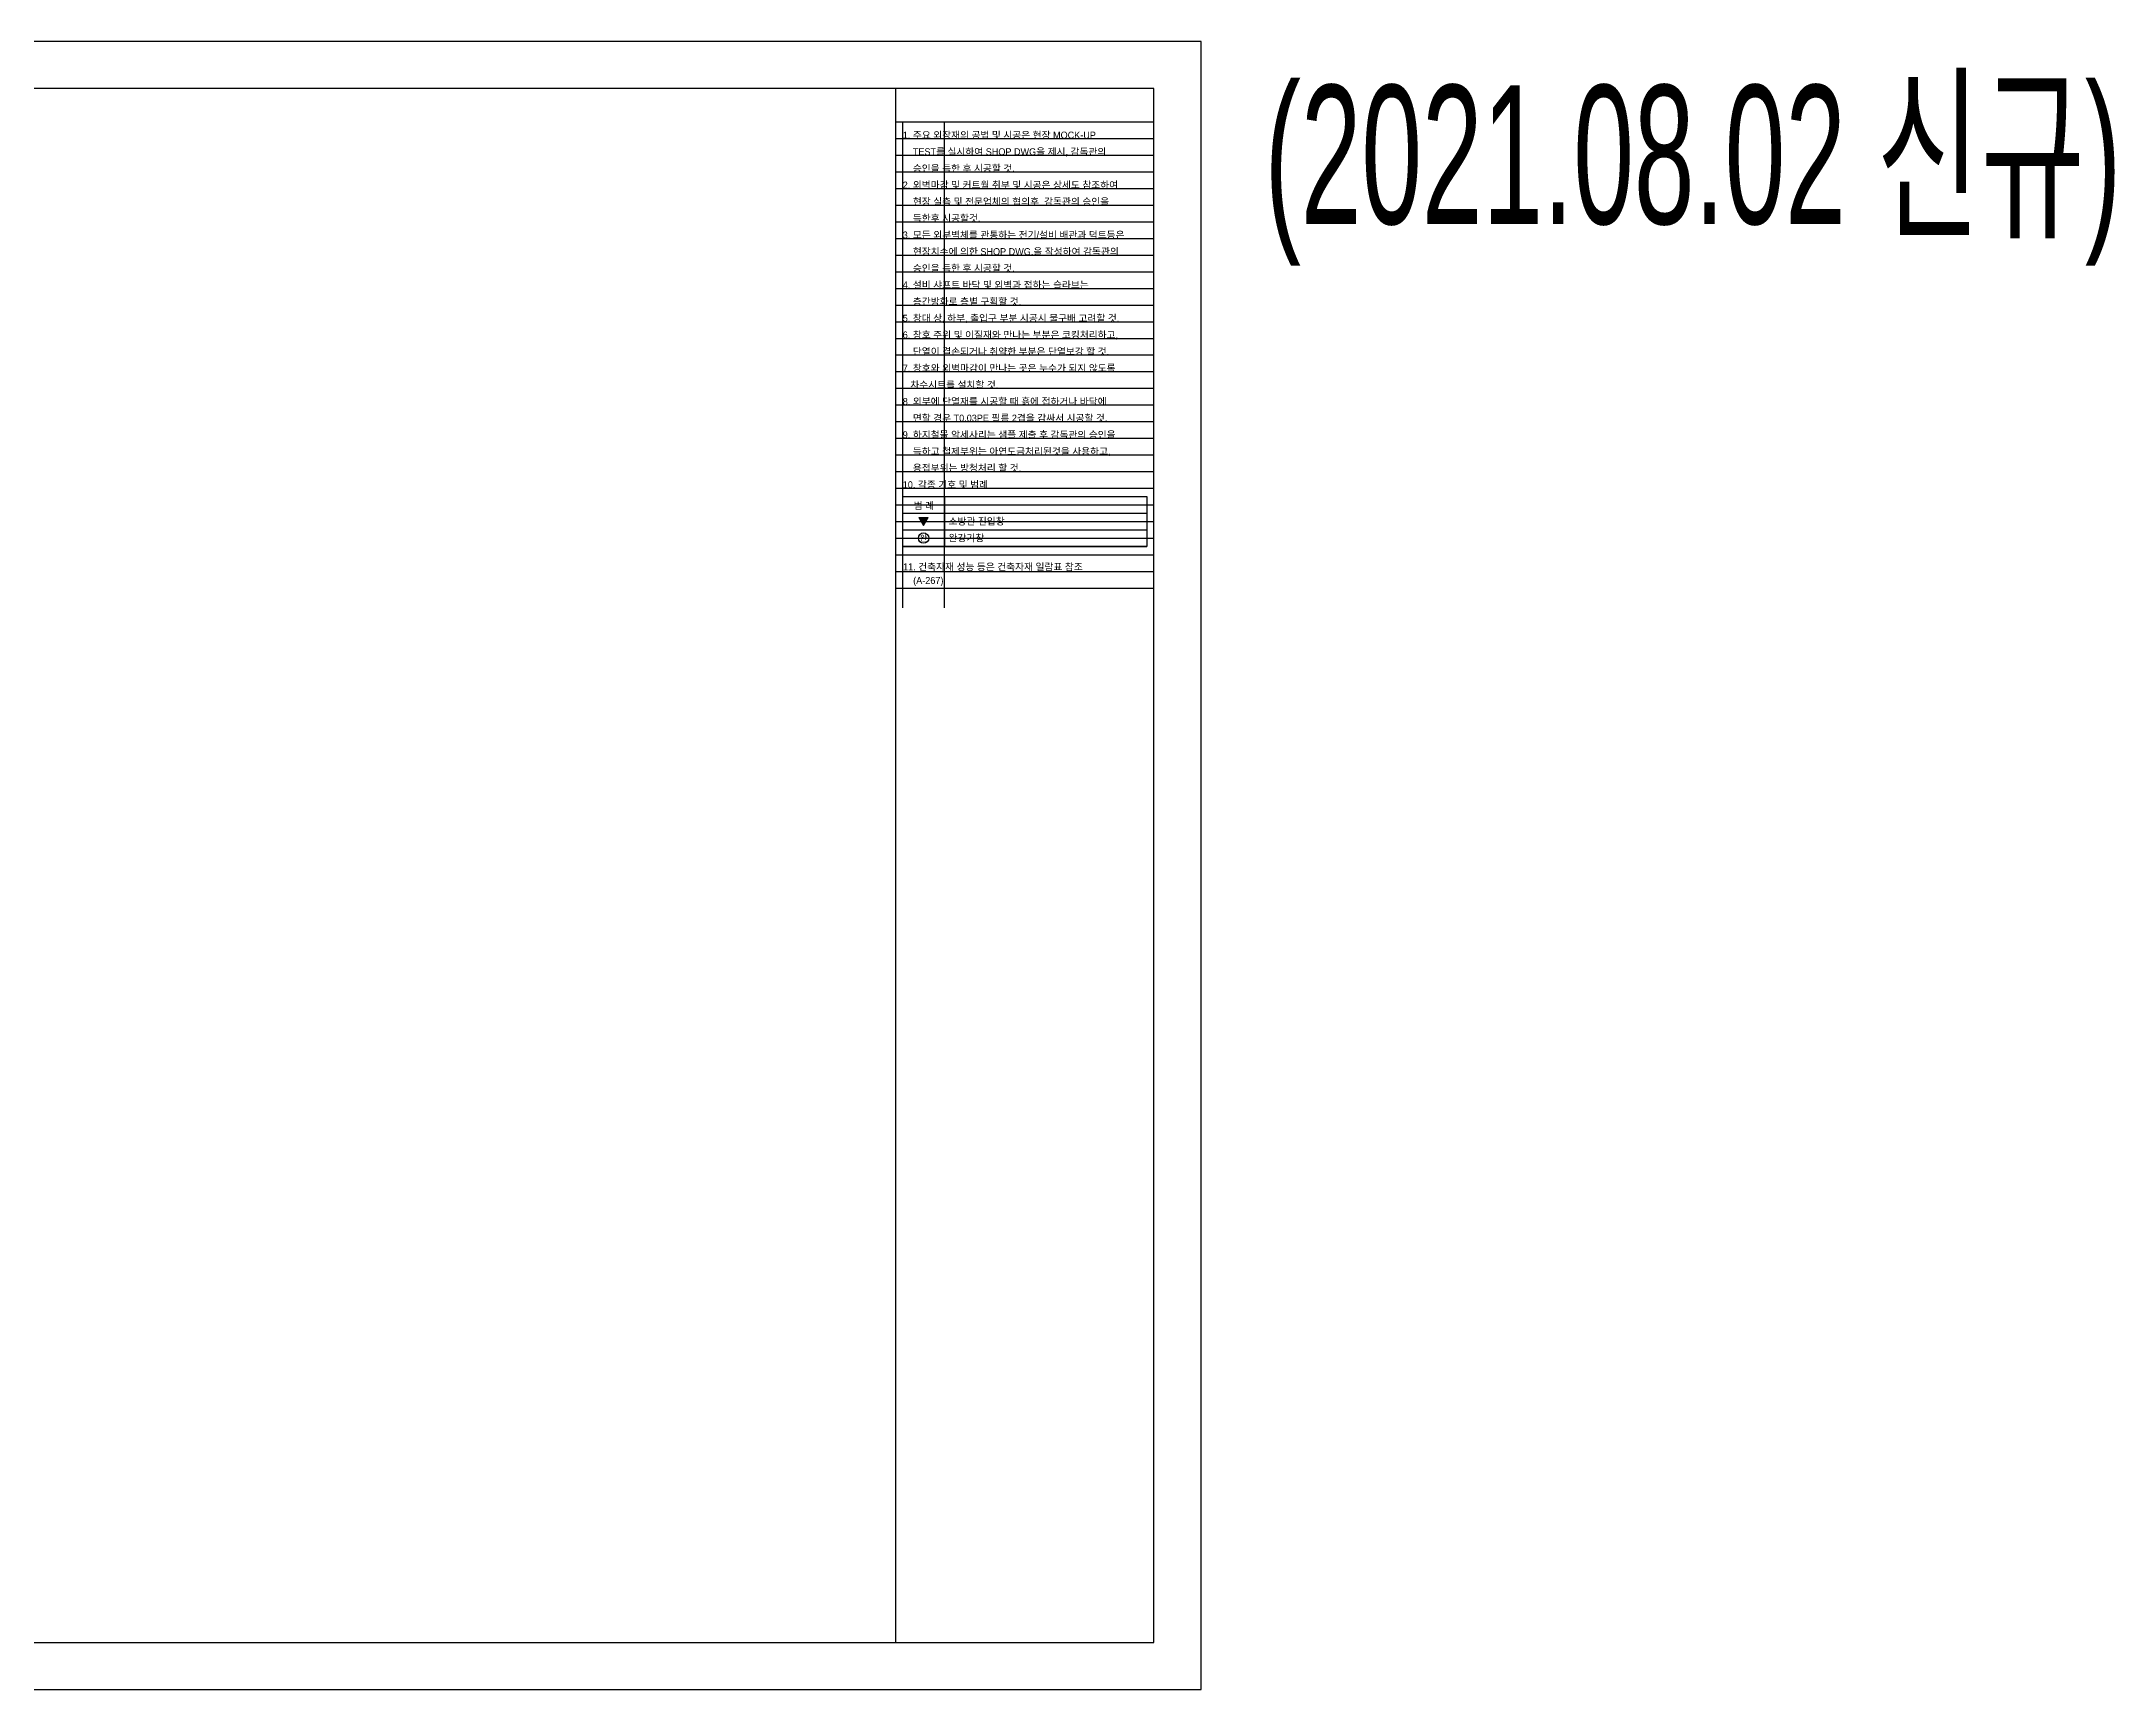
# Model space of a CAD drawing. Extents: x -324 to 1170, y -324 to 911.
# Drawn here: x 423 to 1170, y 0 to 594 of the extents above; entities that cross this region are included whole.
import ezdxf
from ezdxf.enums import TextEntityAlignment as Align

# ---------------------------------------------------------------- set-up
doc = ezdxf.new("R2010")
doc.units = 0
doc.header["$MEASUREMENT"] = 0
doc.linetypes.add('DOT', pattern=[1, 0, -1])
doc.linetypes.add('H2', pattern=[3, 2, -1])
doc.layers.get('0').update_dxf_attribs({"linetype": 'CONTINUOUS'})
for name, color, linetype in [('@완강기구조대', 7, 'CONTINUOUS'), ('A-ANNO-WIPEOUT', 142, 'CONTINUOUS'), ('A-TEXT', 7, 'CONTINUOUS'), ('A-TEXT-NOTE', 7, 'CONTINUOUS'), ('방화구획관련', 2, 'CONTINUOUS'), ('방화구획선', 3, 'H2')]:
    doc.layers.add(name, color=color, linetype=linetype)
doc.layers.add('A-----NPP-2', color=5, linetype='CONTINUOUS', lineweight=18)
doc.layers.add('A-DETLGEM-3', color=10, linetype='CONTINUOUS', lineweight=18)
doc.layers.add('NOPLOT', color=193, linetype='CONTINUOUS', plot=False)
doc.styles.add('Gtx', font='Dotum.ttf')
doc.styles.add('돋움', font='Dotum.ttf', dxfattribs={"height": 195})
doc.styles.add('울릉도L', font='romans.shx', dxfattribs={"bigfont": 'whgtxt.shx'})

# ---------------------------------------------------------------- blocks, each defined once
blk = doc.blocks.new('방화기호')
at = {"linetype": 'DOT'}
blk.add_wipeout([(-315, 546), (315, 546), (630, 0), (315, -546), (-315, -546), (-630, 0)], dxfattribs=at).dxf.layer = 'A-ANNO-WIPEOUT'
at = {"layer": '방화구획선', "color": 2, "linetype": 'Continuous'}
blk.add_circle((0, 0), 546, dxfattribs=at)
at = {"layer": '방화구획관련', "style": '울릉도L'}
blk.add_attdef('XX', text='', height=600, dxfattribs=at).set_placement((0, 0), align=Align.MIDDLE_CENTER)

msp = doc.modelspace()

# ---------------------------------------------------------------- hatches: boundary and pattern name
at = {"layer": 'A-DETLGEM-3'}
msp.add_hatch(color=252, dxfattribs=at).paths.add_polyline_path([(740.95, 419.56), (742.61, 422.44), (739.29, 422.44)])

# ---------------------------------------------------------------- linework, layer by layer
at = {"layer": 'A-----NPP-2', "color": 1}
for p, q in [((742.61, 422.44), (739.29, 422.44)), ((739.29, 422.44), (740.95, 419.56)), ((740.95, 419.56), (742.61, 422.44))]:
    msp.add_line(p, q, dxfattribs=at)
at = {"layer": 'A-TEXT', "color": 7, "linetype": 'Continuous'}
for p, q in [((748.45, 430), (748.45, 412)), ((733.45, 424), (821.45, 424)), ((733.45, 418), (821.45, 418))]:
    msp.add_line(p, q, dxfattribs=at)
at = {"layer": 'NOPLOT'}
for p, q in [((731, 565), (824, 565)), ((733.45, 389.88), (733.45, 565)), ((748.45, 389.88), (748.45, 565)), ((731, 559), (824, 559)), ((731, 553), (824, 553)), ((731, 547), (824, 547)), ((731, 541), (824, 541)), ((731, 535), (824, 535)), ((731, 529), (824, 529)), ((731, 523), (824, 523)), ((731, 517), (824, 517)), ((731, 511), (824, 511)), ((731, 505), (824, 505)), ((731, 499), (824, 499)), ((731, 493), (824, 493)), ((731, 487), (824, 487)), ((731, 481), (824, 481)), ((731, 475), (824, 475)), ((731, 469), (824, 469)), ((731, 463), (824, 463)), ((731, 457), (824, 457)), ((731, 451), (824, 451)), ((731, 445), (824, 445)), ((731, 439), (824, 439)), ((731, 433), (824, 433)), ((731, 427), (824, 427)), ((731, 421), (824, 421)), ((731, 409), (824, 409)), ((731, 403), (824, 403)), ((731, 397), (824, 397))]:
    msp.add_line(p, q, dxfattribs=at)
for points in [[(0, 0), (841, 0), (841, 594), (0, 594)], [(31, 17), (824, 17), (824, 577), (31, 577)], [(31, 17), (731, 17), (731, 577), (31, 577)]]:
    msp.add_lwpolyline(points, close=True, dxfattribs=at)

# ---------------------------------------------------------------- texts
at = {"layer": 'A-TEXT', "color": 7, "style": 'Gtx'}
for s, p in [('1. 주요 외장재의 공법 및 시공은 현장 MOCK-UP', (733.45, 560.25)), ('    TEST를 실시하여 SHOP DWG을 제시, 감독관의', (733.45, 554.25)), ('    승인을 득한 후 시공할 것.', (733.45, 548.25)), ('2. 외벽마감 및 커트월 취부 및 시공은 상세도 참조하여', (733.45, 542.25)), ('    현장 실측 및 전문업체의 협의후  감독관의 승인을 ', (733.45, 536.25)), ('    득한후 시공할것.', (733.45, 530.25)), ('3. 모든 외부벽체를 관통하는 전기/설비 배관과 덕트등은', (733.45, 524.25)), ('    현장치수에 의한 SHOP DWG.을 작성하여 감독관의', (733.45, 518.25)), ('    승인을 득한 후 시공할 것.', (733.45, 512.25)), ('4. 설비 샤프트 바닥 및 외벽과 접하는 슬라브는', (733.45, 506.25)), ('    층간방화로 층별 구획할 것.', (733.45, 500.25)), ('5. 창대 상, 하부, 출입구 부분 시공시 물구배 고려할 것.', (733.45, 494.25)), ('6. 창호 주위 및 이질재와 만나는 부분은 코킹처리하고,', (733.45, 488.25)), ('    단열이 결손되거나 취약한 부분은 단열보강 할 것.', (733.45, 482.25)), ('7. 창호와 외벽마감이 만나는 곳은 누수가 되지 않도록', (733.45, 476.25)), ('   차수시트를 설치할 것.', (733.45, 470.25)), ('8. 외부에 단열재를 시공할 때 흙에 접하거나 바닥에', (733.45, 464.25)), ('    면할 경우 T0.03PE 필름 2겹을 감싸서 시공할 것.', (733.45, 458.25)), ('9. 하지철물 악세사리는 샘플 제출 후 감독관의 승인을 ', (733.45, 452.25)), ('    득하고 철제부위는 아연도금처리된것을 사용하고,', (733.45, 446.25)), ('    용접부위는 방청처리 할 것.', (733.45, 440.25))]:
    msp.add_text(s, height=2.5, dxfattribs=at).set_placement(p, align=Align.MIDDLE_LEFT)
at = {"layer": 'A-TEXT', "color": 7, "linetype": 'Continuous', "style": 'Gtx'}
msp.add_text('범 례', height=2.5, dxfattribs=at).set_placement((741.04, 425.43), align=Align.CENTER)
at = {"layer": 'A-TEXT-NOTE', "color": 1, "style": 'Gtx', "width": 0.6}
msp.add_text('(2021.08.02 신규)', height=50, dxfattribs=at).set_placement((863.87, 553.24), align=Align.MIDDLE_LEFT)
at = {"layer": 'A-TEXT-NOTE', "style": 'Gtx'}
for s, p in [('10. 각종 기호 및 범례', (733.45, 434.25)), ('소방관 진입창', (749.95, 421.05)), ('완강기창', (749.95, 415.05))]:
    msp.add_text(s, height=2.5, dxfattribs=at).set_placement(p, align=Align.MIDDLE_LEFT)
for s, p in [('11. 건축자재 성능 등은 건축자재 일람표 참조 ', (733.57, 403.41)), ('    (A-267)', (733.57, 398.47))]:
    msp.add_text(s, height=2.5, dxfattribs=at).set_placement(p)

# ---------------------------------------------------------------- next in the draw order: block references
at = {"layer": '@완강기구조대', "color": 2}
ref = msp.add_blockref('방화기호', (740.95, 415), dxfattribs=dict(at, xscale=0.003427734375, yscale=0.003427734375, zscale=0.003427734375))
ref.add_attrib('XX', '완', dxfattribs={"layer": '0', "height": 2.06, "style": '돋움'}).set_placement((740.95, 415), align=Align.MIDDLE_CENTER)

# ---------------------------------------------------------------- next in the draw order: linework, layer by layer
at = {"layer": 'A-TEXT', "color": 7, "linetype": 'Continuous'}
msp.add_line((733.45, 412), (821.45, 412), dxfattribs=at)
msp.add_lwpolyline([(733.45, 430), (821.45, 430), (821.45, 412), (733.45, 412)], close=True, dxfattribs=at)
at = {"layer": 'NOPLOT'}
msp.add_line((731, 415), (824, 415), dxfattribs=at)

doc.saveas('drawing.dxf')
